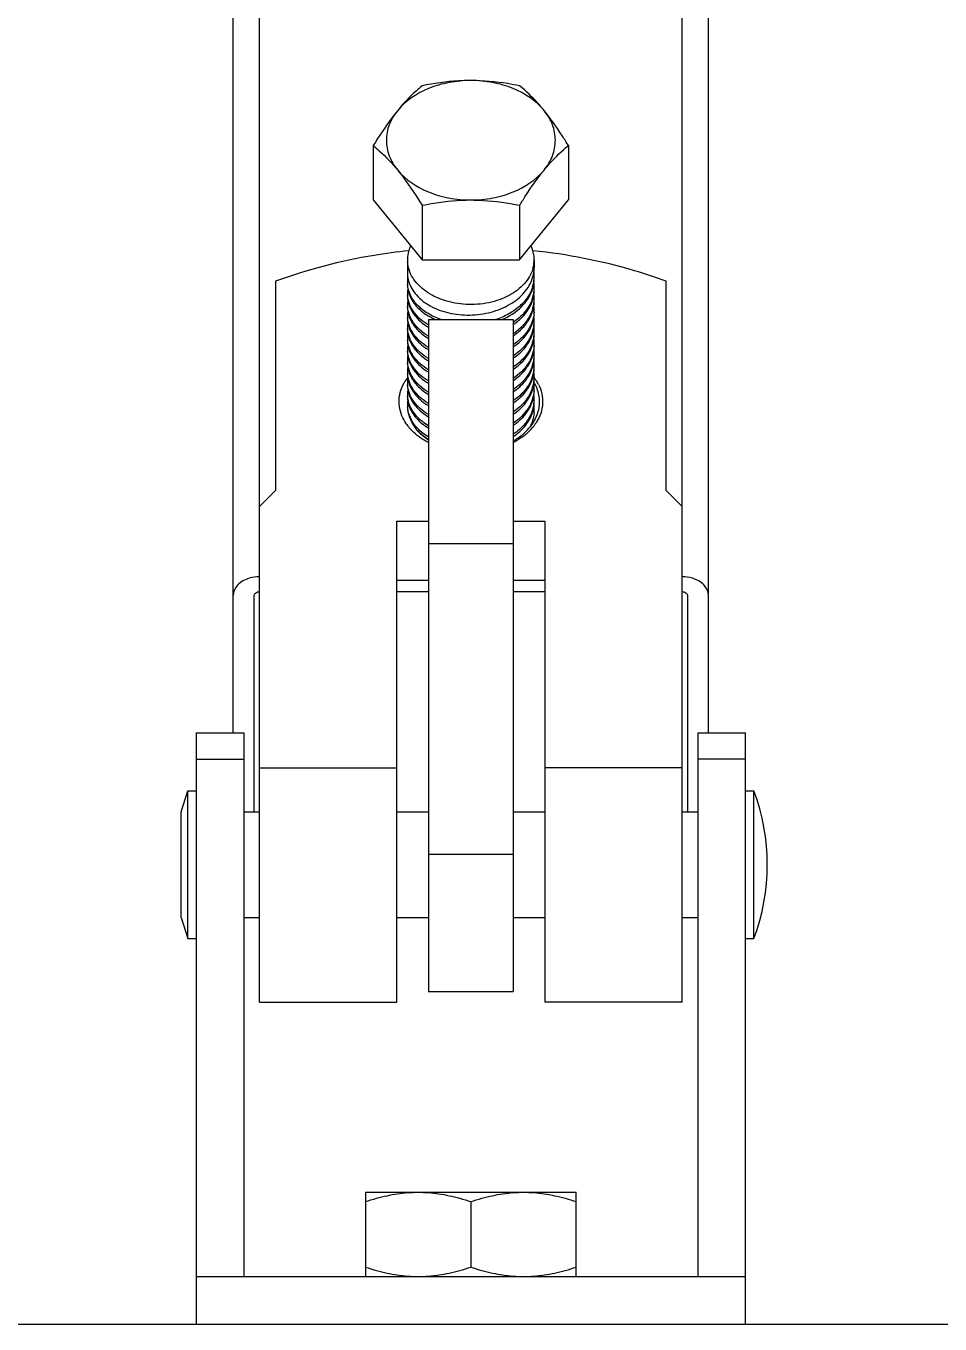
# Model space of a CAD drawing. Extents: x 185245 to 1992634, y -19957 to 755165.
# Drawn here: x 1878079 to 1878473, y 570341 to 570900 of the extents above; entities that cross this region are included whole.
import ezdxf

# ---------------------------------------------------------------- set-up
doc = ezdxf.new("R2010")
doc.units = 0
doc.header["$LTSCALE"] = 1000
doc.header["$MEASUREMENT"] = 0
doc.layers.add('02___PRT_ALL_AXES', color=7, linetype='Continuous')

msp = doc.modelspace()

# ---------------------------------------------------------------- linework, layer by layer
at = {"color": 0, "linetype": 'Continuous'}
for p, q in [((1878179.92, 570479.48), (1878179.92, 573000.18)), ((1878362.04, 570479.48), (1878362.04, 573000.18)), ((1878168.54, 570595.59), (1878168.54, 572908.56)), ((1878373.43, 570595.59), (1878373.43, 572908.56)), ((1878228.92, 570825.32), (1878249.95, 570799.56)), ((1878292.01, 570799.56), (1878313.04, 570825.32)), ((1878243.66, 570798.66), (1878243.66, 570794.8)), ((1878249.95, 570799.56), (1878292.01, 570799.56)), ((1878298.3, 570799.56), (1878298.3, 570796.25)), ((1878252.77, 570773.8), (1878252.77, 570484.04)), ((1878252.77, 570773.8), (1878289.19, 570773.8)), ((1878289.19, 570773.8), (1878289.19, 570484.04)), ((1878239.11, 570479.48), (1878239.11, 570686.87)), ((1878302.85, 570686.87), (1878302.85, 570479.48)), ((1878252.77, 570677.22), (1878289.19, 570677.22)), ((1878239.11, 570656.43), (1878252.77, 570656.43)), ((1878289.19, 570656.43), (1878302.85, 570656.43)), ((1878177.64, 570561.45), (1878177.64, 570654.83)), ((1878364.32, 570654.83), (1878364.32, 570561.45)), ((1878152.6, 570595.59), (1878152.6, 570340.62)), ((1878152.6, 570595.59), (1878173.09, 570595.59)), ((1878173.09, 570595.59), (1878173.09, 570361.11)), ((1878368.87, 570595.59), (1878368.87, 570361.11)), ((1878368.87, 570595.59), (1878389.36, 570595.59)), ((1878389.36, 570340.62), (1878389.36, 570595.59)), ((1878152.6, 570584.13), (1878173.09, 570584.13)), ((1878389.36, 570584.13), (1878368.87, 570584.13)), ((1878179.92, 570580.53), (1878239.11, 570580.53)), ((1878362.04, 570580.53), (1878302.85, 570580.53)), ((1878252.77, 570543.23), (1878289.19, 570543.23)), ((1878252.77, 570484.04), (1878289.19, 570484.04)), ((1878179.92, 570479.48), (1878239.11, 570479.48)), ((1878362.04, 570479.48), (1878302.85, 570479.48)), ((1878152.6, 570361.11), (1878389.36, 570361.11)), ((1877552.47, 570340.62), (1881599.11, 570340.62)), ((1878152.6, 570340.62), (1878389.36, 570340.62))]:
    msp.add_line(p, q, dxfattribs=at)
for centre, radius, start, end in [((1878283.46, 570796.25), 14.85, 352.4737, 359.9828), ((1878256.35, 570793.84), 12.69, 180.0261, 188.8221), ((1878256.35, 570789.96), 12.69, 171.1842, 179.9741), ((1878256.26, 570789.97), 12.59, 180.0047, 184.3398), ((1878256.72, 570793.9), 13.06, 188.8281, 195.331), ((1878256.97, 570793.96), 13.32, 195.318, 196.4116), ((1878282.73, 570796.39), 15.59, 342.5053, 345.7688), ((1878282.91, 570792.48), 15.4, 342.4874, 350.6008), ((1878283.11, 570796.3), 15.2, 345.7645, 352.4655), ((1878283.34, 570792.4), 14.96, 350.6285, 356.2824), ((1878283.46, 570792.38), 14.85, 0.0172, 7.5233), ((1878283.46, 570791.42), 14.85, 352.4838, 359.9829), ((1878283.55, 570792.38), 14.75, 356.2903, 359.9967), ((1878256.35, 570789.01), 12.69, 180.0258, 188.7806), ((1878256.36, 570785.13), 12.69, 171.1421, 179.9737), ((1878256.26, 570785.14), 12.59, 180.0047, 184.3389), ((1878256.35, 570784.18), 12.69, 180.0259, 188.8006), ((1878256.72, 570789.07), 13.06, 188.7878, 195.4437), ((1878256.97, 570789.13), 13.32, 195.4298, 196.4011), ((1878282.73, 570791.57), 15.59, 342.506, 345.7693), ((1878282.91, 570787.65), 15.4, 342.4882, 350.5962), ((1878283.11, 570791.47), 15.2, 345.765, 352.4755), ((1878283.11, 570786.64), 15.2, 345.7661, 352.4791), ((1878283.34, 570787.57), 14.96, 350.6239, 356.2823), ((1878283.46, 570787.55), 14.85, 0.0173, 7.5331), ((1878283.46, 570786.59), 14.85, 352.4874, 359.9829), ((1878283.46, 570782.72), 14.85, 0.0173, 7.5369), ((1878283.55, 570787.56), 14.75, 356.2903, 359.9967), ((1878256.36, 570780.3), 12.69, 171.1623, 179.9738), ((1878256.26, 570780.31), 12.59, 180.0047, 184.3393), ((1878256.35, 570779.35), 12.69, 180.0256, 188.7306), ((1878256.72, 570784.24), 13.06, 188.8073, 195.3901), ((1878256.97, 570784.3), 13.32, 195.3767, 196.4046), ((1878282.73, 570786.74), 15.59, 342.5088, 345.7705), ((1878282.91, 570782.82), 15.4, 342.491, 350.6057), ((1878283.11, 570781.81), 15.19, 345.7447, 352.2927), ((1878283.34, 570782.74), 14.96, 350.6334, 356.2824), ((1878283.45, 570781.76), 14.85, 352.3003, 359.9825), ((1878283.46, 570777.89), 14.84, 0.0162, 7.3444), ((1878283.55, 570782.73), 14.75, 356.2904, 359.9967), ((1878256.36, 570775.48), 12.69, 171.0902, 179.9732), ((1878256.25, 570775.48), 12.59, 180.0048, 184.3375), ((1878256.35, 570774.52), 12.69, 180.026, 188.81), ((1878256.76, 570779.42), 13.1, 188.7459, 196.4145), ((1878267.04, 570799.38), 28.03, 240.8611, 246.0888), ((1878274.28, 570794.77), 26.8, 304.0219, 305.4569), ((1878282.71, 570781.91), 15.6, 342.4507, 345.7485), ((1878282.73, 570777.08), 15.59, 342.5162, 345.7074), ((1878283.1, 570776.98), 15.2, 345.7024, 352.5014), ((1878283.46, 570776.93), 14.84, 352.5103, 359.983), ((1878283.45, 570773.06), 14.85, 0.0174, 7.5599), ((1878283.54, 570777.9), 14.76, 356.2871, 359.9968), ((1878283.55, 570773.07), 14.75, 356.2908, 359.9967), ((1878256.36, 570770.65), 12.69, 171.172, 179.9739), ((1878256.26, 570770.65), 12.59, 180.0047, 184.3395), ((1878256.35, 570769.69), 12.69, 180.0261, 188.8208), ((1878256.35, 570765.82), 12.69, 171.1822, 179.9739), ((1878256.72, 570774.58), 13.06, 188.8163, 195.3571), ((1878256.72, 570769.75), 13.06, 188.8271, 195.3744), ((1878256.97, 570774.64), 13.32, 195.3439, 196.408), ((1878274.43, 570793.58), 26.52, 304.0158, 306.628), ((1878274.87, 570789.11), 25.78, 303.9761, 309.7942), ((1878282.73, 570772.25), 15.59, 342.5012, 345.7673), ((1878282.91, 570773.16), 15.4, 342.4982, 350.6179), ((1878283.11, 570772.15), 15.2, 345.763, 352.4646), ((1878283.34, 570773.08), 14.96, 350.6455, 356.2829), ((1878283.34, 570768.25), 14.96, 350.6081, 356.282), ((1878283.46, 570772.1), 14.85, 352.4728, 359.9828), ((1878283.46, 570768.23), 14.85, 0.0171, 7.5219), ((1878283.46, 570767.28), 14.85, 352.484, 359.9829), ((1878283.55, 570768.24), 14.75, 356.2901, 359.9967), ((1878256.26, 570765.82), 12.59, 180.0047, 184.3394), ((1878256.35, 570764.86), 12.69, 180.0244, 188.5938), ((1878256.36, 570760.99), 12.7, 170.9624, 179.9731), ((1878256.71, 570764.92), 13.05, 188.6018, 195.319), ((1878256.97, 570769.82), 13.32, 195.3611, 196.4085), ((1878282.91, 570768.33), 15.4, 342.4834, 350.5805), ((1878282.73, 570767.42), 15.59, 342.5129, 345.7612), ((1878283.11, 570767.32), 15.2, 345.7567, 352.4756), ((1878283.46, 570763.4), 14.85, 0.0173, 7.5336), ((1878283.46, 570762.45), 14.84, 352.7047, 359.9841), ((1878283.55, 570763.41), 14.75, 356.2905, 359.9967), ((1878256.26, 570760.99), 12.59, 180.0047, 184.3399), ((1878256.36, 570760.03), 12.69, 180.0261, 188.8286), ((1878256.35, 570756.16), 12.69, 171.1905, 179.974), ((1878256.26, 570756.16), 12.59, 180.0047, 184.3399), ((1878256.72, 570760.09), 13.06, 188.8345, 195.3262), ((1878256.97, 570764.99), 13.32, 195.3053, 196.412), ((1878256.97, 570760.16), 13.32, 195.3132, 196.4121), ((1878282.73, 570762.59), 15.59, 342.5097, 345.7713), ((1878282.91, 570758.67), 15.4, 342.492, 350.5559), ((1878283.11, 570762.49), 15.19, 345.7662, 352.6946), ((1878283.34, 570758.59), 14.96, 350.5832, 356.2821), ((1878283.45, 570758.57), 14.85, 0.0178, 7.7481), ((1878283.45, 570757.62), 14.85, 352.4415, 359.9826), ((1878283.55, 570758.58), 14.75, 356.2903, 359.9967), ((1878256.36, 570755.2), 12.69, 180.0262, 188.8331), ((1878256.35, 570751.33), 12.69, 171.1948, 179.9741), ((1878256.26, 570751.34), 12.59, 180.0047, 184.3399), ((1878256.36, 570750.37), 12.69, 180.0263, 188.8502), ((1878256.72, 570755.26), 13.06, 188.839, 195.3291), ((1878256.97, 570755.33), 13.32, 195.3162, 196.4116), ((1878282.73, 570757.76), 15.59, 342.5047, 345.7693), ((1878282.91, 570753.84), 15.4, 342.4869, 350.5608), ((1878283.11, 570757.67), 15.2, 345.7651, 352.4335), ((1878283.11, 570752.84), 15.2, 345.7634, 352.4502), ((1878283.34, 570753.77), 14.96, 350.5882, 356.2819), ((1878283.46, 570753.74), 14.84, 0.017, 7.4911), ((1878283.45, 570752.79), 14.85, 352.4583, 359.9827), ((1878283.46, 570748.92), 14.84, 0.0171, 7.5078), ((1878283.55, 570753.75), 14.75, 356.29, 359.9967), ((1878259.73, 570736.57), 20.12, 142.3489, 148.6008), ((1878256.35, 570746.5), 12.69, 171.2117, 179.9742), ((1878256.26, 570746.51), 12.59, 180.0047, 184.3399), ((1878256.36, 570745.55), 12.7, 180.0275, 189.1378), ((1878256.72, 570750.43), 13.06, 188.8559, 195.3165), ((1878256.97, 570750.5), 13.32, 195.3037, 196.4098), ((1878282.73, 570752.93), 15.59, 342.5016, 345.7678), ((1878282.91, 570749.01), 15.4, 342.4839, 350.5731), ((1878283.11, 570748.01), 15.2, 345.744, 352.2642), ((1878283.34, 570748.94), 14.96, 350.6006, 356.2819), ((1878283.45, 570747.96), 14.85, 352.2715, 359.9822), ((1878283.46, 570744.09), 14.84, 0.0161, 7.3158), ((1878281.64, 570736.12), 20.87, 36.2144, 37.3583), ((1878283.55, 570748.92), 14.75, 356.29, 359.9967), ((1878282.3, 570737.3), 18.5, 25.7842, 30.2173), ((1878281.91, 570736.32), 20.53, 35.2732, 36.2138), ((1878282.65, 570736.83), 19.64, 30.3926, 35.3016), ((1878283.58, 570737.38), 18.56, 26.9541, 30.3712), ((1878256.35, 570741.67), 12.68, 171.5074, 179.9763), ((1878256.26, 570741.68), 12.6, 180.0045, 184.3461), ((1878256.35, 570740.72), 12.69, 180.0259, 188.8163), ((1878256.76, 570745.61), 13.11, 189.1519, 196.4725), ((1878282.71, 570748.11), 15.61, 342.4474, 345.7479), ((1878282.73, 570743.27), 15.59, 342.5002, 345.767), ((1878283.11, 570743.18), 15.2, 345.7626, 352.4593), ((1878283.46, 570743.13), 14.85, 352.4674, 359.9827), ((1878283.46, 570739.26), 14.85, 0.0171, 7.5167), ((1878283.54, 570744.09), 14.76, 356.2864, 359.9968), ((1878283.55, 570739.26), 14.75, 356.29, 359.9967), ((1878256.35, 570736.84), 12.69, 171.1784, 179.9739), ((1878256.21, 570736.85), 12.54, 180.0004, 181.3615), ((1878256.23, 570736.85), 12.57, 181.3612, 181.7508), ((1878256.25, 570736.85), 12.59, 181.751, 182.8386), ((1878256.3, 570736.85), 12.63, 182.8389, 184.3369), ((1878257.37, 570736.46), 13.71, 182.4041, 185.3847), ((1878257.44, 570736.47), 13.78, 185.3863, 188.5573), ((1878256.72, 570740.77), 13.06, 188.8225, 195.3423), ((1878257.54, 570736.48), 13.88, 188.5565, 189.7372), ((1878257.9, 570736.55), 14.25, 189.7635, 196.3232), ((1878256.97, 570740.84), 13.32, 195.3291, 196.4048), ((1878257.11, 570740.88), 13.47, 196.4057, 197.9066), ((1878282.4, 570739.51), 15.93, 340.3906, 342.5035), ((1878282.6, 570739.45), 15.72, 342.5059, 343.6314), ((1878282.8, 570739.39), 15.52, 343.6293, 345.8256), ((1878282.8, 570738.42), 15.52, 343.6331, 345.7762), ((1878283.06, 570739.32), 15.24, 345.8222, 350.5981), ((1878282.94, 570738.39), 15.36, 345.779, 346.5707), ((1878283.12, 570738.35), 15.18, 346.5629, 352.0348), ((1878283.34, 570739.28), 14.96, 350.5997, 356.2819), ((1878283.29, 570738.32), 15.01, 352.0459, 352.4859), ((1878283.46, 570738.3), 14.85, 352.4768, 359.9828), ((1878283.47, 570734.77), 14.83, 0.0024, 7.7076), ((1878283.33, 570734.41), 14.97, 6.4782, 7.5176), ((1878283.44, 570734.77), 14.86, 355.0066, 356.2884), ((1878283.47, 570734.77), 14.83, 356.2883, 358.4923), ((1878283.51, 570734.77), 14.79, 359.2944, 359.9935), ((1878283.5, 570734.77), 14.8, 358.4929, 359.2944), ((1878260.28, 570740.61), 20.81, 215.7862, 218.0548), ((1878258.68, 570736.79), 15.06, 196.3538, 204.7791), ((1878257.93, 570737.32), 14.34, 198.9126, 207.9645), ((1878258.73, 570737.72), 15.24, 207.9029, 209.9247), ((1878280.85, 570740.28), 20.27, 321.0855, 326.5693), ((1878281.1, 570741.05), 21.54, 317.7004, 324.3228), ((1878281.61, 570739.76), 19.34, 326.6074, 327.368), ((1878281.87, 570739.6), 19.04, 327.3662, 328.8166), ((1878282.13, 570739.44), 18.74, 328.8185, 329.5914), ((1878282.27, 570739.36), 18.57, 329.5918, 330.0556), ((1878282.04, 570740.36), 20.37, 324.3797, 325.1795), ((1878282.31, 570740.17), 20.04, 325.1775, 326.7079), ((1878282.59, 570739.99), 19.71, 326.7099, 327.5282), ((1878260.85, 570741.07), 21.54, 218.0525, 219.8785), ((1878264.71, 570741.19), 22.7, 229.2088, 231.6793), ((1878264.16, 570741.66), 22.6, 231.1281, 233.6248), ((1878265.86, 570742.69), 24.59, 231.7276, 237.6054), ((1878265.26, 570743.18), 24.48, 233.6672, 239.1115), ((1878276.76, 570745.7), 27.91, 305.2617, 306.9792), ((1878277.49, 570744.74), 26.7, 306.966, 310.4677), ((1878278.86, 570743.15), 24.61, 310.4384, 316.1426), ((1878280, 570742.03), 23.01, 316.19, 317.7487)]:
    msp.add_arc(centre, radius, start, end, dxfattribs=at)
for points, knots in [([(1878244.19, 570790.2), (1878244.82, 570788.05), (1878247.37, 570783.8), (1878253.59, 570779.16), (1878261.6, 570776.25), (1878270.6, 570775.35), (1878279.64, 570776.58), (1878287.79, 570779.85), (1878294.19, 570784.9), (1878296.87, 570789.41), (1878297.59, 570791.71)], [0, 0, 0, 0, 0.1028, 0.219577, 0.350442, 0.49027, 0.631417, 0.766201, 0.889254, 1, 1, 1, 1]), ([(1878258.09, 570773.77), (1878256.11, 570774.45), (1878252.43, 570776.15), (1878247.85, 570779.74), (1878244.74, 570784.09), (1878243.82, 570787.41), (1878243.7, 570789.02)], [0, 0, 0, 0, 0.284949, 0.545175, 0.781019, 1, 1, 1, 1]), ([(1878252.69, 570771.43), (1878250.24, 570772.9), (1878246.95, 570775.7), (1878244.36, 570780.47), (1878243.79, 570782.96), (1878243.7, 570784.19)], [0, 0, 0, 0, 0.531925, 0.771628, 1, 1, 1, 1]), ([(1878244.19, 570785.37), (1878244.82, 570783.24), (1878247.33, 570779.02), (1878251.19, 570776.12), (1878253.39, 570774.89)], [0, 0, 0, 0, 0.46845, 1, 1, 1, 1]), ([(1878297.59, 570787.85), (1878297.1, 570786.28), (1878295.56, 570783.18), (1878291.97, 570779.21), (1878287.28, 570775.94), (1878283.67, 570774.38), (1878281.76, 570773.74)], [0, 0, 0, 0, 0.224612, 0.465352, 0.724449, 1, 1, 1, 1]), ([(1878284.33, 570773.75), (1878287.44, 570775.08), (1878292.99, 570778.5), (1878296.7, 570784.04), (1878297.59, 570786.88)], [0, 0, 0, 0, 0.53219, 1, 1, 1, 1]), ([(1878252.69, 570766.6), (1878250.24, 570768.07), (1878246.95, 570770.87), (1878244.36, 570775.64), (1878243.79, 570778.13), (1878243.7, 570779.36)], [0, 0, 0, 0, 0.531924, 0.771627, 1, 1, 1, 1]), ([(1878244.19, 570780.54), (1878244.79, 570778.53), (1878247.1, 570774.52), (1878250.66, 570771.69), (1878252.69, 570770.47)], [0, 0, 0, 0, 0.470184, 1, 1, 1, 1]), ([(1878297.59, 570783.02), (1878296.98, 570781.06), (1878294.86, 570777.2), (1878291.65, 570774.25), (1878289.82, 570772.94)], [0, 0, 0, 0, 0.477761, 1, 1, 1, 1]), ([(1878290.26, 570772.29), (1878291.98, 570773.58), (1878295.01, 570776.46), (1878297, 570780.17), (1878297.6, 570782.05)], [0, 0, 0, 0, 0.521279, 1, 1, 1, 1]), ([(1878252.69, 570761.78), (1878250.24, 570763.25), (1878246.95, 570766.04), (1878244.36, 570770.81), (1878243.79, 570773.31), (1878243.7, 570774.53)], [0, 0, 0, 0, 0.531915, 0.771618, 1, 1, 1, 1]), ([(1878244.19, 570775.71), (1878244.78, 570773.7), (1878247.1, 570769.7), (1878250.66, 570766.86), (1878252.69, 570765.64)], [0, 0, 0, 0, 0.470189, 1, 1, 1, 1]), ([(1878297.6, 570778.19), (1878297.07, 570776.51), (1878295.37, 570773.2), (1878292.82, 570770.52), (1878291.36, 570769.3)], [0, 0, 0, 0, 0.48128, 1, 1, 1, 1]), ([(1878291.87, 570768.77), (1878293.2, 570769.95), (1878295.53, 570772.51), (1878297.09, 570775.63), (1878297.59, 570777.21)], [0, 0, 0, 0, 0.517488, 1, 1, 1, 1]), ([(1878298.27, 570776.94), (1878298.13, 570774.73), (1878296.74, 570770.14), (1878293.68, 570766.51), (1878291.87, 570764.91)], [0, 0, 0, 0, 0.478758, 1, 1, 1, 1]), ([(1878252.69, 570756.95), (1878250.24, 570758.42), (1878246.95, 570761.21), (1878244.36, 570765.98), (1878243.79, 570768.48), (1878243.7, 570769.7)], [0, 0, 0, 0, 0.531925, 0.771625, 1, 1, 1, 1]), ([(1878244.19, 570770.88), (1878244.79, 570768.87), (1878247.1, 570764.86), (1878250.66, 570762.03), (1878252.69, 570760.81)], [0, 0, 0, 0, 0.47018, 1, 1, 1, 1]), ([(1878289.25, 570766.75), (1878289.49, 570766.91), (1878290.39, 570767.54), (1878291.26, 570768.23), (1878291.87, 570768.77)], [0, 0, 0, 0, 0.254157, 1, 1, 1, 1]), ([(1878297.6, 570768.53), (1878296.95, 570766.48), (1878294.68, 570762.43), (1878291.23, 570759.4), (1878289.27, 570758.07)], [0, 0, 0, 0, 0.476588, 1, 1, 1, 1]), ([(1878289.27, 570757.11), (1878291.23, 570758.43), (1878294.68, 570761.46), (1878296.95, 570765.51), (1878297.59, 570767.56)], [0, 0, 0, 0, 0.523421, 1, 1, 1, 1]), ([(1878292.39, 570764.42), (1878293.6, 570765.55), (1878295.71, 570768), (1878297.13, 570770.92), (1878297.6, 570772.39)], [0, 0, 0, 0, 0.516175, 1, 1, 1, 1]), ([(1878252.69, 570752.12), (1878250.24, 570753.59), (1878246.95, 570756.38), (1878244.36, 570761.15), (1878243.79, 570763.65), (1878243.7, 570764.87)], [0, 0, 0, 0, 0.531928, 0.771625, 1, 1, 1, 1]), ([(1878244.19, 570766.05), (1878244.79, 570764.04), (1878247.1, 570760.04), (1878250.66, 570757.2), (1878252.69, 570755.98)], [0, 0, 0, 0, 0.470176, 1, 1, 1, 1]), ([(1878291.87, 570764.91), (1878291.67, 570764.73), (1878290.83, 570764.02), (1878289.94, 570763.36), (1878289.25, 570762.89)], [0, 0, 0, 0, 0.245893, 1, 1, 1, 1]), ([(1878289.27, 570761.94), (1878289.55, 570762.13), (1878290.64, 570762.89), (1878291.67, 570763.74), (1878292.39, 570764.42)], [0, 0, 0, 0, 0.254915, 1, 1, 1, 1]), ([(1878297.59, 570763.7), (1878296.95, 570761.64), (1878294.68, 570757.6), (1878291.23, 570754.57), (1878289.27, 570753.24)], [0, 0, 0, 0, 0.476579, 1, 1, 1, 1]), ([(1878289.27, 570752.28), (1878291.23, 570753.6), (1878294.68, 570756.63), (1878296.95, 570760.68), (1878297.6, 570762.73)], [0, 0, 0, 0, 0.523412, 1, 1, 1, 1]), ([(1878298.27, 570762.45), (1878298.18, 570761.12), (1878297.63, 570758.42), (1878295.08, 570753.24), (1878291.77, 570750.1), (1878289.27, 570748.41)], [0, 0, 0, 0, 0.232557, 0.47421, 1, 1, 1, 1]), ([(1878252.69, 570747.29), (1878250.24, 570748.76), (1878246.95, 570751.55), (1878244.36, 570756.32), (1878243.79, 570758.82), (1878243.7, 570760.04)], [0, 0, 0, 0, 0.531934, 0.771628, 1, 1, 1, 1]), ([(1878244.19, 570761.22), (1878244.79, 570759.21), (1878247.1, 570755.21), (1878250.66, 570752.37), (1878252.69, 570751.15)], [0, 0, 0, 0, 0.470172, 1, 1, 1, 1]), ([(1878244.19, 570756.39), (1878244.79, 570754.38), (1878247.1, 570750.38), (1878250.66, 570747.54), (1878252.69, 570746.32)], [0, 0, 0, 0, 0.470172, 1, 1, 1, 1]), ([(1878289.27, 570747.45), (1878291.23, 570748.77), (1878294.68, 570751.81), (1878296.95, 570755.85), (1878297.6, 570757.9)], [0, 0, 0, 0, 0.523413, 1, 1, 1, 1]), ([(1878252.69, 570742.46), (1878250.24, 570743.93), (1878246.95, 570746.72), (1878244.36, 570751.49), (1878243.79, 570753.99), (1878243.7, 570755.21)], [0, 0, 0, 0, 0.531934, 0.771628, 1, 1, 1, 1]), ([(1878252.69, 570737.63), (1878250.24, 570739.1), (1878246.95, 570741.89), (1878244.36, 570746.66), (1878243.79, 570749.16), (1878243.7, 570750.38)], [0, 0, 0, 0, 0.531935, 0.77163, 1, 1, 1, 1]), ([(1878244.19, 570751.56), (1878244.79, 570749.55), (1878247.1, 570745.55), (1878250.66, 570742.71), (1878252.69, 570741.49)], [0, 0, 0, 0, 0.470174, 1, 1, 1, 1]), ([(1878297.6, 570754.04), (1878296.95, 570751.99), (1878294.68, 570747.94), (1878291.23, 570744.91), (1878289.27, 570743.59)], [0, 0, 0, 0, 0.476587, 1, 1, 1, 1]), ([(1878289.27, 570742.62), (1878291.23, 570743.94), (1878294.68, 570746.98), (1878296.95, 570751.02), (1878297.59, 570753.07)], [0, 0, 0, 0, 0.523415, 1, 1, 1, 1]), ([(1878241.66, 570731.36), (1878240.5, 570733.79), (1878239.28, 570739.35), (1878241.13, 570744.72), (1878242.55, 570747.05)], [0, 0, 0, 0, 0.496527, 1, 1, 1, 1]), ([(1878252.69, 570732.8), (1878250.24, 570734.27), (1878246.95, 570737.06), (1878244.36, 570741.83), (1878243.79, 570744.33), (1878243.7, 570745.55)], [0, 0, 0, 0, 0.531934, 0.771631, 1, 1, 1, 1]), ([(1878244.19, 570746.73), (1878244.79, 570744.72), (1878247.1, 570740.72), (1878250.66, 570737.88), (1878252.69, 570736.66)], [0, 0, 0, 0, 0.470176, 1, 1, 1, 1]), ([(1878297.59, 570749.21), (1878296.95, 570747.16), (1878294.68, 570743.11), (1878291.23, 570740.08), (1878289.27, 570738.76)], [0, 0, 0, 0, 0.476585, 1, 1, 1, 1]), ([(1878289.27, 570737.79), (1878291.23, 570739.11), (1878294.68, 570742.15), (1878296.95, 570746.19), (1878297.59, 570748.24)], [0, 0, 0, 0, 0.523417, 1, 1, 1, 1]), ([(1878300.06, 570734.12), (1878300.56, 570735.95), (1878300.92, 570739.86), (1878299.8, 570743.62), (1878298.96, 570745.35)], [0, 0, 0, 0, 0.495789, 1, 1, 1, 1]), ([(1878300.12, 570745.79), (1878301.39, 570743.28), (1878302.76, 570737.45), (1878300.75, 570731.81), (1878299.22, 570729.4)], [0, 0, 0, 0, 0.4965, 1, 1, 1, 1]), ([(1878244.61, 570736.85), (1878244.48, 570737.16), (1878244.03, 570738.41), (1878243.77, 570739.73), (1878243.7, 570740.72)], [0, 0, 0, 0, 0.254035, 1, 1, 1, 1]), ([(1878244.2, 570741.9), (1878244.79, 570739.88), (1878247.11, 570735.87), (1878250.69, 570733.03), (1878252.73, 570731.81)], [0, 0, 0, 0, 0.470105, 1, 1, 1, 1]), ([(1878289.24, 570732.94), (1878291.2, 570734.26), (1878294.66, 570737.29), (1878296.94, 570741.34), (1878297.59, 570743.4)], [0, 0, 0, 0, 0.523464, 1, 1, 1, 1]), ([(1878298.27, 570743.14), (1878298.18, 570741.8), (1878297.63, 570739.1), (1878295.07, 570733.91), (1878291.74, 570730.76), (1878289.24, 570729.08)], [0, 0, 0, 0, 0.232505, 0.474134, 1, 1, 1, 1]), ([(1878297.59, 570744.38), (1878296.95, 570742.33), (1878294.68, 570738.28), (1878291.23, 570735.25), (1878289.27, 570733.93)], [0, 0, 0, 0, 0.476583, 1, 1, 1, 1]), ([(1878244.37, 570732.67), (1878244.28, 570732.93), (1878243.95, 570733.98), (1878243.76, 570735.08), (1878243.7, 570735.89)], [0, 0, 0, 0, 0.252988, 1, 1, 1, 1]), ([(1878244.3, 570736.74), (1878244.93, 570734.79), (1878247.24, 570730.94), (1878250.72, 570728.19), (1878252.69, 570727)], [0, 0, 0, 0, 0.470876, 1, 1, 1, 1]), ([(1878252.73, 570727.95), (1878250.89, 570729.05), (1878247.62, 570731.58), (1878245.32, 570735.06), (1878244.61, 570736.85)], [0, 0, 0, 0, 0.527301, 1, 1, 1, 1]), ([(1878289.27, 570728.13), (1878291.23, 570729.45), (1878294.68, 570732.49), (1878296.95, 570736.53), (1878297.59, 570738.58)], [0, 0, 0, 0, 0.523421, 1, 1, 1, 1]), ([(1878297.41, 570734.16), (1878296.71, 570732.22), (1878294.45, 570728.41), (1878291.14, 570725.53), (1878289.27, 570724.27)], [0, 0, 0, 0, 0.477487, 1, 1, 1, 1]), ([(1878289.27, 570723.3), (1878291.28, 570724.66), (1878294.8, 570727.77), (1878297.07, 570731.94), (1878297.68, 570734.05)], [0, 0, 0, 0, 0.523877, 1, 1, 1, 1]), ([(1878245.01, 570730.47), (1878245.16, 570730.1), (1878245.87, 570728.61), (1878246.81, 570727.24), (1878247.62, 570726.28)], [0, 0, 0, 0, 0.242691, 1, 1, 1, 1]), ([(1878252.69, 570723.14), (1878251.92, 570723.6), (1878249.14, 570725.47), (1878246.75, 570727.99), (1878245.53, 570730.12)], [0, 0, 0, 0, 0.268013, 1, 1, 1, 1]), ([(1878252.77, 570720.68), (1878251.93, 570721.12), (1878248.82, 570722.89), (1878246.01, 570725.23), (1878244.32, 570727.26)], [0, 0, 0, 0, 0.263547, 1, 1, 1, 1]), ([(1878247.62, 570726.28), (1878247.8, 570726.09), (1878248.54, 570725.3), (1878249.34, 570724.57), (1878249.98, 570724.06)], [0, 0, 0, 0, 0.244707, 1, 1, 1, 1]), ([(1878289.25, 570721.46), (1878289.98, 570721.87), (1878292.7, 570723.55), (1878295.14, 570725.71), (1878296.62, 570727.55)], [0, 0, 0, 0, 0.262319, 1, 1, 1, 1]), ([(1878175.45, 570662.23), (1878173.59, 570661.67), (1878170.26, 570659.98), (1878168.54, 570656.43), (1878168.54, 570654.83)], [0, 0, 0, 0, 0.547859, 1, 1, 1, 1]), ([(1878373.43, 570654.83), (1878373.43, 570656.43), (1878371.71, 570659.98), (1878368.37, 570661.67), (1878366.51, 570662.23)], [0, 0, 0, 0, 0.452141, 1, 1, 1, 1]), ([(1878177.64, 570654.83), (1878177.64, 570655.51), (1878178.68, 570656.34), (1878179.63, 570656.43), (1878179.92, 570656.43)], [0, 0, 0, 0, 0.70154, 1, 1, 1, 1]), ([(1878362.04, 570656.43), (1878362.34, 570656.43), (1878363.28, 570656.34), (1878364.32, 570655.51), (1878364.32, 570654.83)], [0, 0, 0, 0, 0.29846, 1, 1, 1, 1])]:
    msp.add_open_spline(points, degree=3, knots=knots, dxfattribs=at)
for points in [[(1878298.36, 570730.09), (1878299.09, 570731.35), (1878299.67, 570732.71), (1878300.06, 570734.12)], [(1878243.4, 570728.45), (1878242.74, 570729.36), (1878242.15, 570730.34), (1878241.66, 570731.36)], [(1878297.6, 570730.24), (1878297.31, 570729.33), (1878296.95, 570728.45), (1878296.51, 570727.61)], [(1878298.24, 570733.48), (1878298.15, 570732.38), (1878297.93, 570731.29), (1878297.6, 570730.24)], [(1878247.62, 570726.28), (1878248.31, 570725.47), (1878249.07, 570724.71), (1878249.88, 570724.01)], [(1878292.87, 570722.91), (1878291.74, 570722.11), (1878290.54, 570721.39), (1878289.31, 570720.74)], [(1878179.92, 570662.87), (1878178.42, 570662.87), (1878176.89, 570662.66), (1878175.45, 570662.23)], [(1878366.51, 570662.23), (1878365.07, 570662.66), (1878363.55, 570662.87), (1878362.04, 570662.87)]]:
    msp.add_open_spline(points, degree=3, dxfattribs=at)
at = {"layer": '02___PRT_ALL_AXES', "color": 0, "linetype": 'Continuous'}
for p, q in [((1878228.92, 570848.77), (1878228.92, 570825.32)), ((1878313.04, 570848.77), (1878313.04, 570825.32)), ((1878249.95, 570823.02), (1878249.95, 570799.56)), ((1878292.01, 570823.02), (1878292.01, 570799.56)), ((1878243.66, 570798.66), (1878243.66, 570793.83)), ((1878298.3, 570799.56), (1878298.3, 570796.25)), ((1878186.75, 570790.26), (1878186.75, 570700.12)), ((1878355.22, 570700.12), (1878355.22, 570790.26)), ((1878186.75, 570700.12), (1878179.92, 570693.22)), ((1878362.04, 570693.22), (1878355.22, 570700.12)), ((1878239.11, 570686.87), (1878252.77, 570686.87)), ((1878289.19, 570686.87), (1878302.85, 570686.87)), ((1878239.11, 570661.44), (1878252.77, 570661.44)), ((1878289.19, 570661.44), (1878302.85, 570661.44)), ((1878146.09, 570561.45), (1878148.96, 570570.55)), ((1878148.96, 570506.81), (1878148.96, 570570.55)), ((1878148.96, 570570.55), (1878152.6, 570570.55)), ((1878389.36, 570570.55), (1878393.01, 570570.55)), ((1878393.01, 570506.81), (1878393.01, 570570.55)), ((1878146.09, 570515.91), (1878146.09, 570561.45)), ((1878173.09, 570561.45), (1878179.92, 570561.45)), ((1878239.11, 570561.45), (1878252.77, 570561.45)), ((1878289.19, 570561.45), (1878302.85, 570561.45)), ((1878362.04, 570561.45), (1878368.87, 570561.45)), ((1878146.09, 570515.91), (1878148.96, 570506.81)), ((1878173.09, 570515.91), (1878179.92, 570515.91)), ((1878239.11, 570515.91), (1878252.77, 570515.91)), ((1878289.19, 570515.91), (1878302.85, 570515.91)), ((1878362.04, 570515.91), (1878368.87, 570515.91)), ((1878148.96, 570506.81), (1878152.6, 570506.81)), ((1878389.36, 570506.81), (1878393.01, 570506.81)), ((1878225.55, 570397.45), (1878225.55, 570361.11)), ((1878225.55, 570397.45), (1878316.41, 570397.45)), ((1878270.98, 570393.4), (1878270.98, 570365.17)), ((1878316.41, 570361.11), (1878316.41, 570397.45))]:
    msp.add_line(p, q, dxfattribs=at)
for centre, radius, start, end in [((1878257.3, 570799.56), 13.64, 180.0035, 183.7174), ((1878283.99, 570799.67), 14.32, 344.2932, 346.4117), ((1878284.39, 570799.58), 13.91, 346.3827, 359.9215), ((1878307.7, 570538.68), 91.06, 339.5127, 20.4873)]:
    msp.add_arc(centre, radius, start, end, dxfattribs=at)
for points, knots in [([(1878270.98, 570876.83), (1878267.83, 570876.83), (1878261.59, 570876.25), (1878250.38, 570873.05), (1878242.88, 570868.17), (1878239.44, 570863.95)], [0, 0, 0, 0, 0.270899, 0.532809, 1, 1, 1, 1]), ([(1878249.95, 570874.53), (1878249.07, 570873.81), (1878245.29, 570870.58), (1878241.87, 570866.93), (1878239.44, 570863.95)], [0, 0, 0, 0, 0.227749, 1, 1, 1, 1]), ([(1878270.98, 570876.83), (1878269.2, 570876.83), (1878262.14, 570876.62), (1878255.13, 570875.58), (1878249.95, 570874.53)], [0, 0, 0, 0, 0.251885, 1, 1, 1, 1]), ([(1878292.01, 570874.53), (1878290.3, 570874.88), (1878283.36, 570876.17), (1878276.29, 570876.83), (1878270.98, 570876.83)], [0, 0, 0, 0, 0.248025, 1, 1, 1, 1]), ([(1878302.53, 570863.95), (1878299.08, 570868.17), (1878291.58, 570873.05), (1878280.37, 570876.25), (1878274.14, 570876.83), (1878270.98, 570876.83)], [0, 0, 0, 0, 0.467191, 0.729101, 1, 1, 1, 1]), ([(1878302.53, 570863.95), (1878301.66, 570865.01), (1878298.43, 570868.79), (1878294.81, 570872.24), (1878292.01, 570874.53)], [0, 0, 0, 0, 0.2742, 1, 1, 1, 1]), ([(1878239.44, 570863.95), (1878238.52, 570862.83), (1878234.75, 570857.96), (1878231.38, 570852.79), (1878228.92, 570848.77)], [0, 0, 0, 0, 0.234887, 1, 1, 1, 1]), ([(1878239.44, 570863.95), (1878237.92, 570862.09), (1878235.46, 570858.02), (1878234.12, 570851.07), (1878235.46, 570844.12), (1878237.92, 570840.05), (1878239.44, 570838.19)], [0, 0, 0, 0, 0.257484, 0.5, 0.742516, 1, 1, 1, 1]), ([(1878313.04, 570848.77), (1878312.2, 570850.15), (1878308.93, 570855.37), (1878305.4, 570860.44), (1878302.53, 570863.95)], [0, 0, 0, 0, 0.26296, 1, 1, 1, 1]), ([(1878302.53, 570838.19), (1878304.04, 570840.05), (1878306.51, 570844.12), (1878307.84, 570851.07), (1878306.51, 570858.02), (1878304.04, 570862.09), (1878302.53, 570863.95)], [0, 0, 0, 0, 0.257484, 0.5, 0.742516, 1, 1, 1, 1]), ([(1878228.92, 570848.77), (1878229.8, 570848.05), (1878233.58, 570844.82), (1878237.01, 570841.17), (1878239.44, 570838.19)], [0, 0, 0, 0, 0.227749, 1, 1, 1, 1]), ([(1878302.53, 570838.19), (1878303.39, 570839.25), (1878306.63, 570843.03), (1878310.24, 570846.49), (1878313.04, 570848.77)], [0, 0, 0, 0, 0.2742, 1, 1, 1, 1]), ([(1878239.44, 570838.19), (1878242.88, 570833.98), (1878250.38, 570829.1), (1878261.59, 570825.89), (1878267.83, 570825.32), (1878270.98, 570825.32)], [0, 0, 0, 0, 0.467191, 0.729101, 1, 1, 1, 1]), ([(1878239.44, 570838.19), (1878240.35, 570837.07), (1878244.13, 570832.21), (1878247.49, 570827.03), (1878249.95, 570823.02)], [0, 0, 0, 0, 0.234887, 1, 1, 1, 1]), ([(1878270.98, 570825.32), (1878274.14, 570825.32), (1878280.37, 570825.89), (1878291.58, 570829.1), (1878299.08, 570833.98), (1878302.53, 570838.19)], [0, 0, 0, 0, 0.270899, 0.532809, 1, 1, 1, 1]), ([(1878292.01, 570823.02), (1878292.86, 570824.4), (1878296.13, 570829.61), (1878299.66, 570834.68), (1878302.53, 570838.19)], [0, 0, 0, 0, 0.26296, 1, 1, 1, 1]), ([(1878249.95, 570823.02), (1878251.67, 570823.37), (1878258.61, 570824.66), (1878265.67, 570825.32), (1878270.98, 570825.32)], [0, 0, 0, 0, 0.248025, 1, 1, 1, 1]), ([(1878270.98, 570825.32), (1878272.76, 570825.32), (1878279.82, 570825.1), (1878286.84, 570824.07), (1878292.01, 570823.02)], [0, 0, 0, 0, 0.251885, 1, 1, 1, 1]), ([(1878244.1, 570803.45), (1878239.13, 570802.93), (1878219.66, 570800.29), (1878200.49, 570795.33), (1878186.75, 570790.26)], [0, 0, 0, 0, 0.254647, 1, 1, 1, 1]), ([(1878244.99, 570805.51), (1878244.78, 570805.04), (1878244.02, 570803.14), (1878243.66, 570801.08), (1878243.66, 570799.56)], [0, 0, 0, 0, 0.255771, 1, 1, 1, 1]), ([(1878298.3, 570799.56), (1878298.3, 570800.06), (1878298.19, 570802.11), (1878297.61, 570804.11), (1878296.97, 570805.51)], [0, 0, 0, 0, 0.246881, 1, 1, 1, 1]), ([(1878355.22, 570790.26), (1878350.7, 570791.93), (1878332.04, 570798.11), (1878312.61, 570801.9), (1878297.86, 570803.45)], [0, 0, 0, 0, 0.245009, 1, 1, 1, 1]), ([(1878297.78, 570795.79), (1878297.11, 570793.41), (1878294.31, 570788.69), (1878287.43, 570783.63), (1878278.64, 570780.59), (1878268.95, 570779.88), (1878259.5, 570781.58), (1878251.39, 570785.49), (1878246.41, 570790.51), (1878244.24, 570795.12), (1878243.77, 570797.5), (1878243.69, 570798.68)], [0, 0, 0, 0, 0.10787, 0.229941, 0.365588, 0.508322, 0.649135, 0.779671, 0.895471, 0.948703, 1, 1, 1, 1])]:
    msp.add_open_spline(points, degree=3, knots=knots, dxfattribs=at)
for points, start_tangent, end_tangent in [([(1878225.55, 570393.4), (1878230.29, 570394.84), (1878234.86, 570395.97), (1878239.34, 570396.79), (1878243.81, 570397.29), (1878248.27, 570397.45)], (0.948683, 0.316228), (1, 0)), ([(1878248.27, 570397.45), (1878252.72, 570397.29), (1878257.19, 570396.79), (1878261.67, 570395.97), (1878266.24, 570394.84), (1878270.98, 570393.4)], (1, -0.000001), (0.948683, -0.316228)), ([(1878270.98, 570393.4), (1878275.72, 570394.84), (1878280.29, 570395.97), (1878284.78, 570396.79), (1878289.24, 570397.29), (1878293.7, 570397.45)], (0.948683, 0.316228), (1, 0)), ([(1878293.7, 570397.45), (1878298.16, 570397.29), (1878302.62, 570396.79), (1878307.11, 570395.97), (1878311.68, 570394.84), (1878316.41, 570393.4)], (1, -0.000001), (0.948683, -0.316228)), ([(1878225.55, 570365.17), (1878230.29, 570363.72), (1878234.86, 570362.59), (1878239.34, 570361.77), (1878243.81, 570361.28), (1878248.27, 570361.11)], (0.948683, -0.316228), (1, 0)), ([(1878248.27, 570361.11), (1878252.72, 570361.28), (1878257.19, 570361.77), (1878261.67, 570362.59), (1878266.24, 570363.72), (1878270.98, 570365.17)], (1, 0.000001), (0.948683, 0.316228)), ([(1878270.98, 570365.17), (1878275.72, 570363.72), (1878280.29, 570362.59), (1878284.78, 570361.77), (1878289.24, 570361.28), (1878293.7, 570361.11)], (0.948683, -0.316228), (1, 0)), ([(1878293.7, 570361.11), (1878298.16, 570361.28), (1878302.62, 570361.77), (1878307.11, 570362.59), (1878311.68, 570363.72), (1878316.41, 570365.17)], (1, 0.000001), (0.948683, 0.316228))]:
    msp.add_spline(points, degree=3, dxfattribs=dict(at, start_tangent=start_tangent, end_tangent=end_tangent))

doc.saveas('drawing.dxf')
